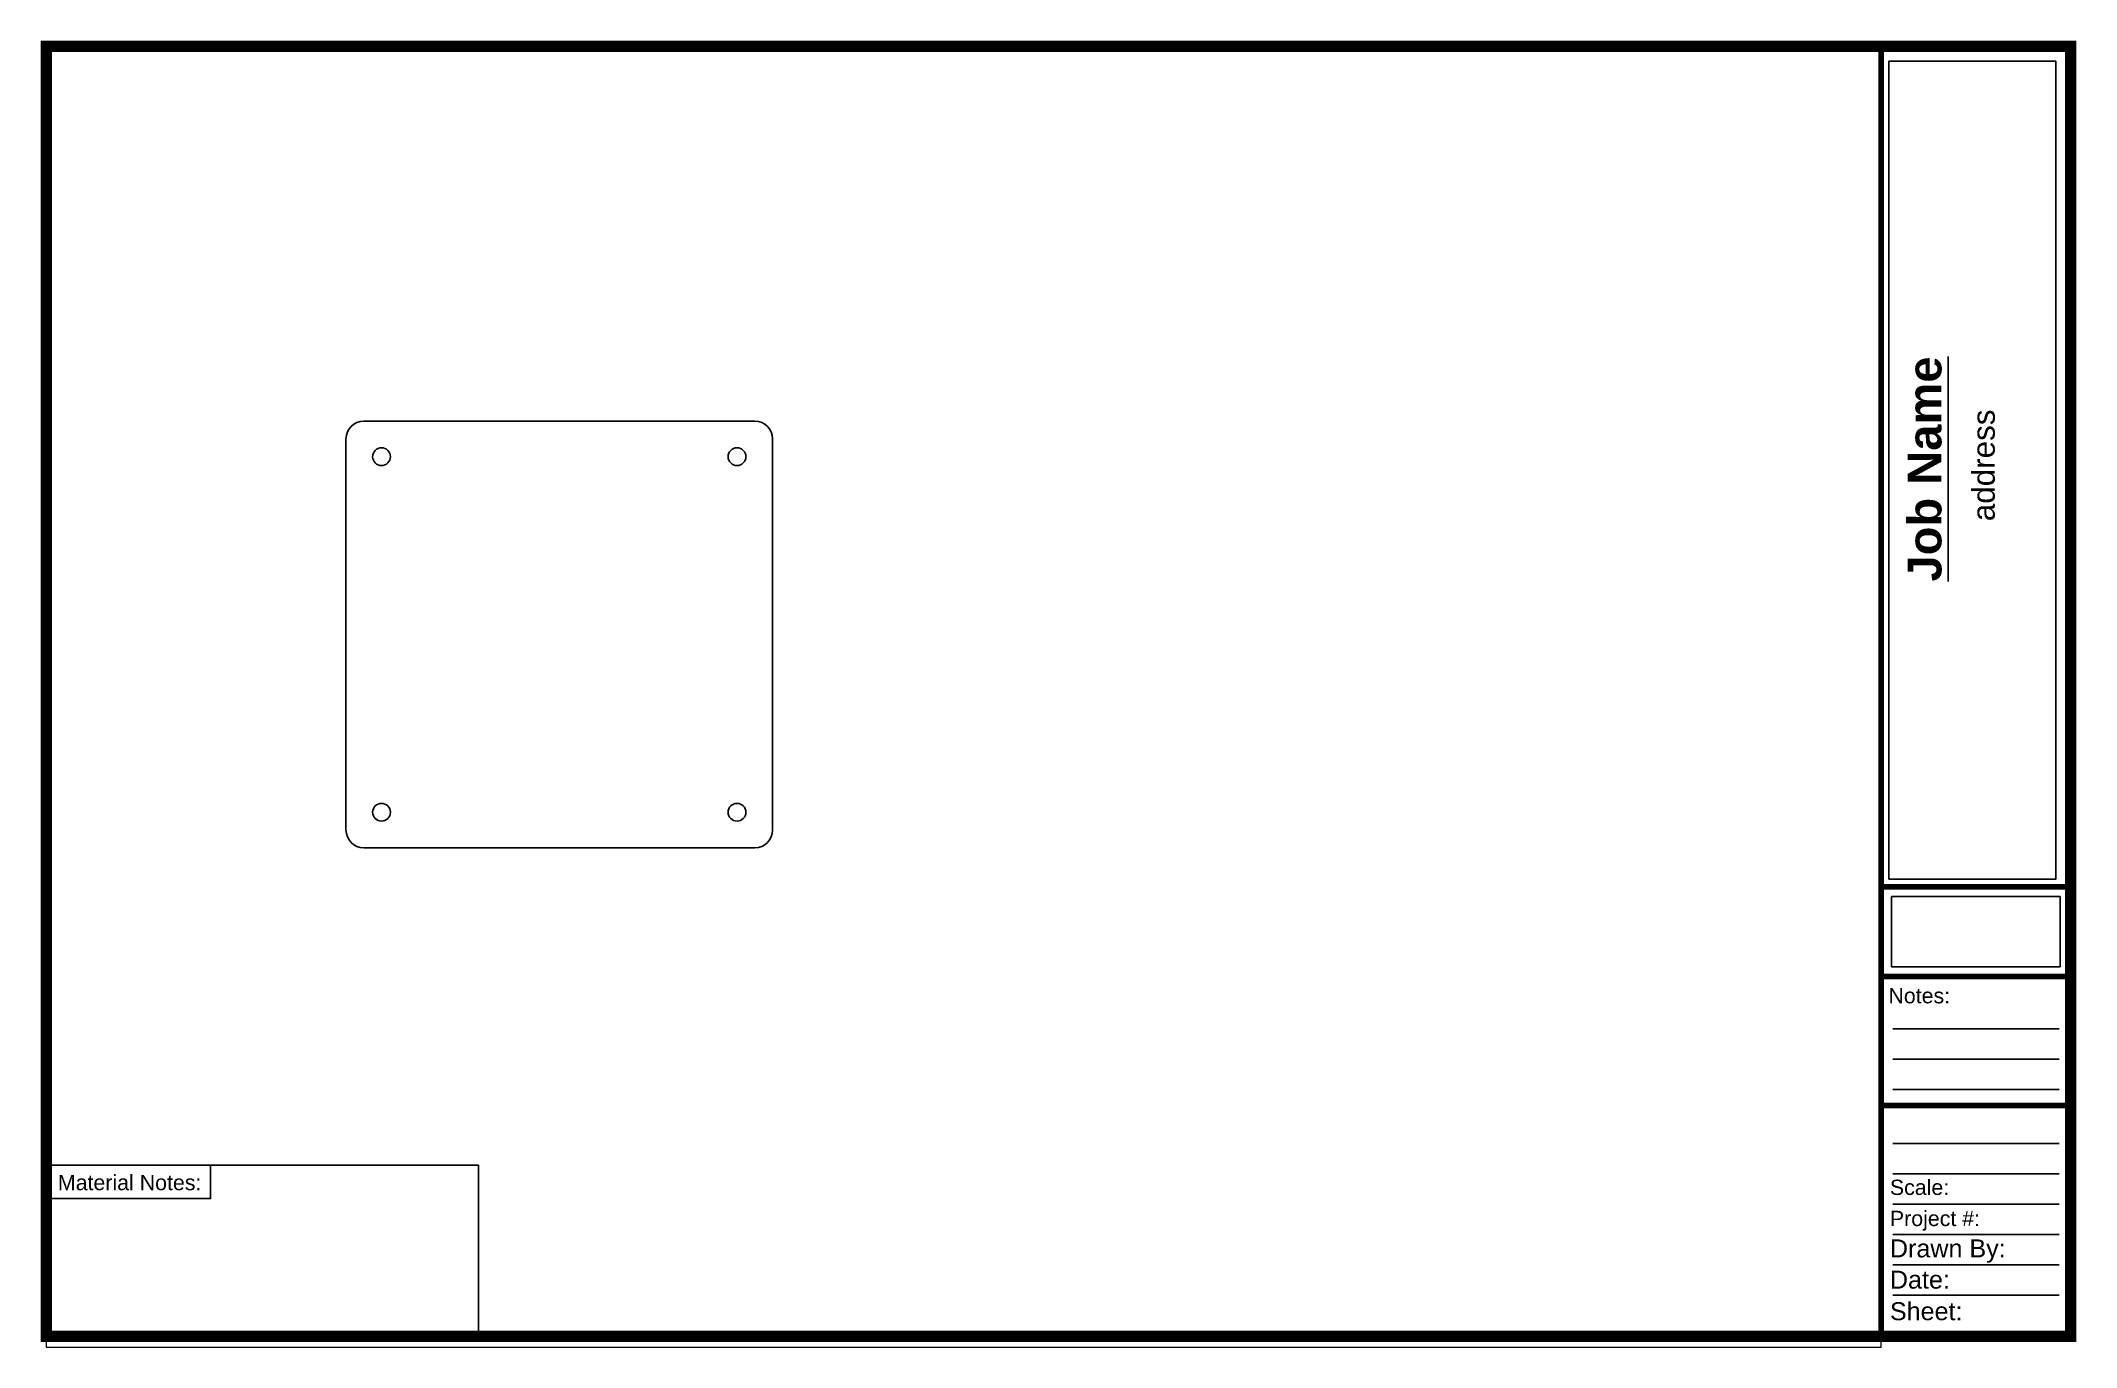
# Paper-space layout 'Layout2' of a CAD drawing. Header units: inches. Extents: x 0.1 to 16.5, y 0 to 10.5.
# The model-space entities are those that its viewports show. They can reach past a viewport. Long polylines and large blocks are cut down to what shows.
import ezdxf

# ---------------------------------------------------------------- set-up
doc = ezdxf.new("R2010")
doc.units = ezdxf.units.IN
doc.header["$MEASUREMENT"] = 0
doc.header["$XCLIPFRAME"] = 2
doc.styles.get("Standard").update_dxf_attribs({"font": 'arial.ttf'})
picture_1 = doc.add_image_def('image1.jpg', size_in_pixel=(240, 100))

# ---------------------------------------------------------------- blocks, each defined once
blk = doc.blocks.new('title block')
for p, q in [((32.306154149655, 31.08172737974876), (32.306154149655, 30.99847645514469)), ((32.306154149655, 30.99847645514469), (32.306154149655, 31.04010191744673)), ((32.43553934292041, 30.45845914738778), (34.23673323664675, 30.45845914738778)), ((32.43553934292041, 30.45845914738778), (34.28510840906749, 30.45845914738778)), ((32.43553934292041, 30.12094664261218), (34.28510840906749, 30.12094664261218)), ((32.43553934292041, 29.78343413783658), (34.28510840906749, 29.78343413783658)), ((32.306154149655, 29.64842643604229), (32.306154149655, 29.56292110825857)), ((32.43553934292041, 29.18491034277076), (34.28510840906749, 29.18491034277076)), ((32.43553934292041, 28.84739783799516), (34.28510840906749, 28.84739783799516)), ((32.43553934292041, 28.50988533321956), (34.28510840906749, 28.50988533321956)), ((32.43553934292041, 28.17237282844397), (34.28510840906749, 28.17237282844397)), ((32.43553934292041, 27.83486032366837), (34.28510840906749, 27.83486032366837)), ((32.43553934292041, 27.49734781889277), (34.28510840906749, 27.49734781889277))]:
    blk.add_line(p, q)
at = {"const_width": 0.125}
blk.add_lwpolyline([(11.88890201391098, 41.38935819564189), (34.4144936023329, 41.38935819564189), (34.4144936023329, 27.03832703256029), (11.88890201391098, 27.03832703256029)], close=True, dxfattribs=at)
at = {"const_width": 0.0625}
for points in [[(32.306154149655, 41.38935819564189), (32.306154149655, 27.03832703256029)], [(32.306154149655, 32.04026721312594), (34.4144936023329, 32.04026721312594)], [(32.306154149655, 31.04010191744673), (34.4144936023329, 31.04010191744673)], [(32.306154149655, 29.60567377215043), (34.4144936023329, 29.60567377215043)]]:
    blk.add_lwpolyline(points, dxfattribs=at)
for points in [[(32.39165947743873, 32.12351813773002), (34.24797825370451, 32.12351813773002), (34.24797825370451, 41.22285634643374), (32.39165947743873, 41.22285634643374)], [(16.69732800537342, 28.94414818283664), (11.88890201391098, 28.94414818283664), (11.88890201391098, 27.03832703256029), (16.69732800537342, 27.03832703256029)], [(11.88890201391098, 28.94414818283664), (13.71596754652231, 28.94414818283664), (13.71596754652231, 28.57063272428789), (11.88890201391098, 28.57063272428789)]]:
    blk.add_lwpolyline(points, close=True)
at = {"attachment_point": 1, "rotation": 90}
for s, width, insert, char_height in [('\\pi3.31199;{\\fArial|b1|i0|c0|p34;\\LJob Name}', 9.099338208703735, (32.60164371759836, 32.12351813773002), 0.375), ('\\pi3.98309;address', 9.182589133307811, (33.31981886557162, 32.12351813773002), 0.25)]:
    blk.add_mtext_dynamic_manual_height_columns(s, width=width, gutter_width=1, heights=[0], dxfattribs=dict(at, insert=insert, char_height=char_height))
at = {"attachment_point": 1}
for s, width, insert, char_height in [('Notes:', 1.097022760312324, (32.38681632350932, 30.91307353961739), 0.17), ('Material Notes:', 1.607935468403582, (12.0175943992757, 28.83421619006009), 0.17), ('Scale:', 0.6932759104047364, (32.40308945645318, 28.78105839376312), 0.17), ('Project #:', 1.328431699968547, (32.40308945645318, 28.4348024795934), 0.17), ('Drawn By:', 1.327893867623629, (32.40308945645318, 28.11689963766497), 0.2), ('Date:', 0.9219504525028128, (32.40308945645318, 27.76907881819094), 0.2), ('Sheet:', 0.7500425804281861, (32.40308945645319, 27.41799321766881), 0.2)]:
    blk.add_mtext_dynamic_manual_height_columns(s, width=width, gutter_width=1, heights=[0], dxfattribs=dict(at, insert=insert, char_height=char_height))
image = blk.add_image(picture_1, insert=(32.4221525251809, 31.1492798357809), size_in_units=(1.8763427016260878, 0.78180945901087))
image.set_boundary_path([(-0.5, -0.5), (239.5, 99.50000000000001)])
image.dxf.clipping = 0

msp = doc.modelspace()

# ---------------------------------------------------------------- linework, layer by layer
for p, q in [((-0.2652602183781276, 11.55205572162572, -61.01261696871642), (5.234739781621872, 11.55205572162572, -61.01261696871642)), ((-0.5152602183781277, 5.802055721625707, -61.01261696871667), (-0.5152602183781277, 11.30205572162572, -61.01261696871643)), ((5.484739781621872, 11.30205572162572, -61.01261696871643), (5.484739781621872, 5.802055721625707, -61.01261696871667)), ((5.234739781621872, 5.552055721625707, -61.01261696871667), (-0.2652602183781285, 5.552055721625707, -61.01261696871667))]:
    msp.add_line(p, q)
for centre in [(-0.0152602183781348, 11.05205572162572, -61.01261696871645), (4.984739781621865, 11.05205572162572, -61.01261696871645), (-0.0152602183781348, 6.052055721625722, -61.01261696871667), (4.984739781621865, 6.052055721625722, -61.01261696871667)]:
    msp.add_circle(centre, 0.125)
for centre, start, end in [((-0.2652602183781276, 11.30205572162312, -61.01261696871691), 90, 180), ((5.234739781621872, 11.30205572162312, -61.01261696871691), 0, 90), ((-0.2652602183781285, 5.802055721623069, -61.01261696871691), 180, 270), ((5.234739781621872, 5.802055721623069, -61.01261696871691), 270, 0)]:
    msp.add_arc(centre, 0.25, start, end)

psp = doc.layouts.new('Layout2')

# ---------------------------------------------------------------- block references
at = {"xscale": 0.7252, "yscale": 0.7252, "zscale": 0.7252}
psp.add_blockref('title block', (-8.52385584221694, -19.51995979850783), dxfattribs=at)

# ---------------------------------------------------------------- viewports
at = {"layer": '0'}
psp.add_viewport(center=(7.501271522692081, 5.247801551171624), size=(14.80659124884156, 10.49560242760008), view_center_point=(8.174046143310356, 7.675385861602705), view_height=18.29420549717386, dxfattribs=at)

doc.saveas('drawing.dxf')
